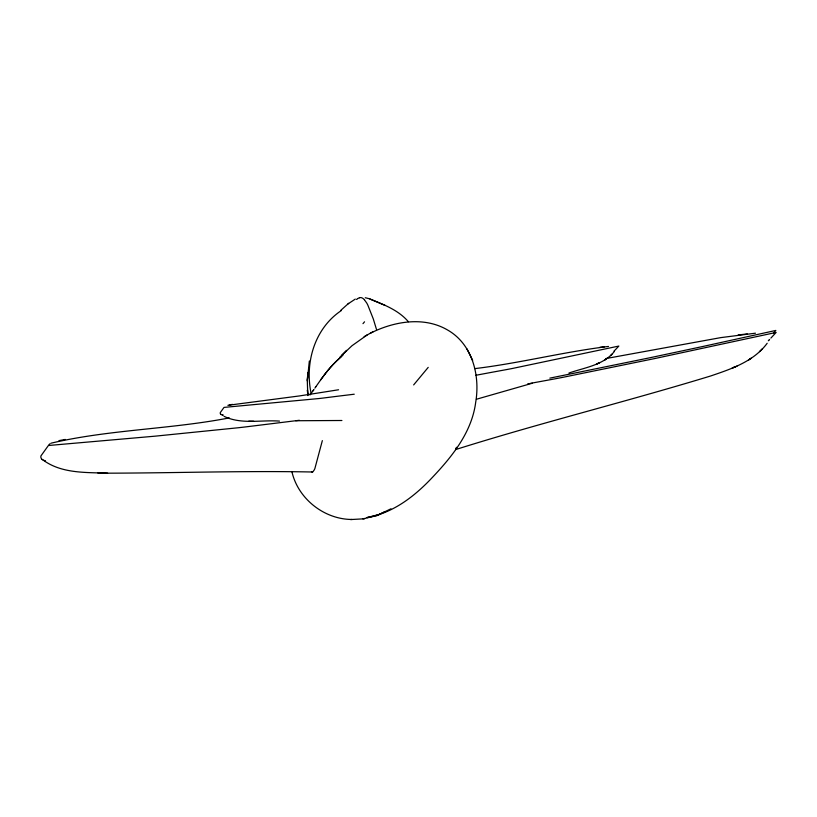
<?xml version="1.0" encoding="UTF-8"?>
<svg xmlns="http://www.w3.org/2000/svg" width="817" height="817" viewBox="0 0 817 817"><rect width="100%" height="100%" fill="white"/><g stroke="black" fill="none" stroke-linecap="round" stroke-linejoin="round"><path stroke-width="1.23" d="M307.805 395.448L307.304 380.845L309.337 361.032M307.366 380.14L307.856 372.47L307.304 380.845M322.347 440.618L314.902 468.458A113.389 15.666 81.2 0 1 314.341 469.734L313.034 471.705A44.189 6.107 81.2 0 1 311.992 471.93L311.512 471.654M456.172 448.022L455.549 449.023M315.883 386.696L320.948 379.507M315.913 386.655L314.872 388.146M313.657 389.862L309.96 395.009M320.724 379.823L321.449 378.812M321.224 379.129L322.276 377.679M321.622 378.577L324.451 374.778M322.501 377.372L323.062 376.627M323.644 375.851L324.798 374.329M324.655 374.513L327.403 371.03M325.084 373.951L325.523 373.389M325.748 373.103L326.208 372.521M326.494 372.164L327.913 370.418M327.729 370.632L330.936 366.864M413.647 384.919L428.21 367.374M328.168 370.101L328.689 369.468M614.343 351.484C603.395 365.27 584.502 367.589 568.908 373.052M767.173 343.273C753.611 361.553 731.338 368.947 710.708 375.963C626.057 401.811 540.027 422.961 455.59 449.575M328.965 369.151L329.506 368.508M329.762 368.212L334.082 363.463M331.232 366.547L332.386 365.26M773.607 332.968L775.813 330.446L705.367 345.928A210.357 25.276 -9.8 0 1 700.557 346.97L653.906 356.906A231.936 27.86 -9.8 0 1 648.872 357.969L549.841 378.138M332.785 364.831L336.502 361.032M769.614 339.433L769.114 339.974M615.691 349.431L618.837 346.061L512.463 368.457A84.999 9.906 -9.8 0 1 507.469 369.417L495.48 371.623A130.434 15.196 -9.8 0 0 491.691 372.317L475.974 375.258M615.446 349.696L614.016 351.075M770.891 338.085L776.15 332.427L654.989 358.51L563.413 377.219A169.997 19.812 -9.8 0 1 553.415 379.139L530.274 383.387M768.858 340.24L768.327 340.781M339.995 357.08L351.953 345.754L367.18 334.939M341.506 355.487L346.49 350.36M334.449 363.085L341.067 356.835M610.483 355.661L611.994 354.19M759.442 351.616L762.475 348.685M336.89 360.654L340.066 357.713M347.981 303.924L355.303 299.083M340.842 310.297L348.645 303.332M340.618 357.223L341.751 356.253M356.549 299.451L357.458 298.746M342.333 355.763L342.915 355.283M48.938 444.673L50.062 443.754M341.383 310.521C314.576 328.373 304.618 362.809 311.124 393.396M605.591 359.511L606.367 358.959L604.968 359.96M749.669 359.337L751.221 358.224L748.413 360.215M357.683 298.593L359.5 297.694M51.011 443.192C109.315 429.517 170.375 429.333 229.281 417.916M370.295 333.265C393.651 321.449 423.604 316.128 447.267 329.823C472.4 343.906 480.284 375.452 475.688 402.321C471.726 433.173 450.831 458.163 430.089 479.824C412.922 497.604 391.956 513.28 367.058 517.559L379.456 514.363L390.955 508.797M364.147 336.624L373.226 331.641M362.911 518.877L376.739 515.639L384.613 511.82M376.739 515.639L379.456 514.363M599.269 362.901L596.859 363.861L598.698 363.136M737.016 366.118L732.206 368.018L735.872 366.578M476.393 399.258L532.316 383.234M227.892 405.314L299.635 395.908L338.565 389.77M229.311 404.966L232.477 404.374M58.977 440.629L65.299 439.434M606.01 358.54L720.757 337.625L755.48 333.193M527.751 383.847L529.436 383.541M474.789 368.62C519.683 363.259 563.638 351.841 608.502 346.449M354.241 394.213L338.34 396.143A130.434 15.196 -9.8 0 0 334.766 396.592L323.45 398.012A84.999 9.906 -9.8 0 1 318.814 398.553L224.021 407.407L220.324 412.534A130.689 15.227 -9.8 0 0 220.304 413.514L220.61 414.148M299.369 420.285L247.245 426.709A169.997 19.812 -9.8 0 1 237.972 427.781L155.25 436.155L48.397 445.51L40.962 455.876A261.379 30.464 -9.8 0 0 40.962 457.714L41.575 458.98M599.841 347.327L604.417 346.806M738.17 334.96L747.32 333.918M291.873 471.501C297.919 498.758 324.237 519.459 352.056 519.469M350.667 519.561L364.607 518.775M295.703 420.735L341.915 420.5M279.506 421.102C261.338 419.754 241.086 424.687 224.021 416.323M43.138 460.073C61.663 473.666 85.846 472.349 107.619 473.176C175.88 473.033 244.13 470.653 312.4 472.001M248.787 421.174L253.638 421.245M97.928 473.023L107.619 473.176M223.398 415.118L222.694 415.026M365.281 297.735L369.294 298.726L385.164 305.456M369.907 299.012C383.724 304.578 398.42 310.031 408.357 321.714M364.392 299.768L366.68 302.944A71.283 9.845 81.2 0 1 367.854 305.18L373.308 318.967L376.566 329.68M472.686 360.368L466.905 348.828M307.815 395.551L307.437 389.964L307.703 394.488M359.511 297.776A153.269 21.181 81.2 0 1 364.372 299.635M364.535 321.806A207.498 5.382 -51 0 1 362.983 323.655M313.912 389.627A251.779 2.911 -57.4 0 1 313.085 390.792M456.56 447.277A113.389 15.666 81.2 0 1 456.366 447.665M45.486 460.788A84.702 9.875 -9.8 0 1 41.698 458.96M222.571 415.046A42.351 4.933 -9.8 0 1 220.672 414.137"/></g></svg>
